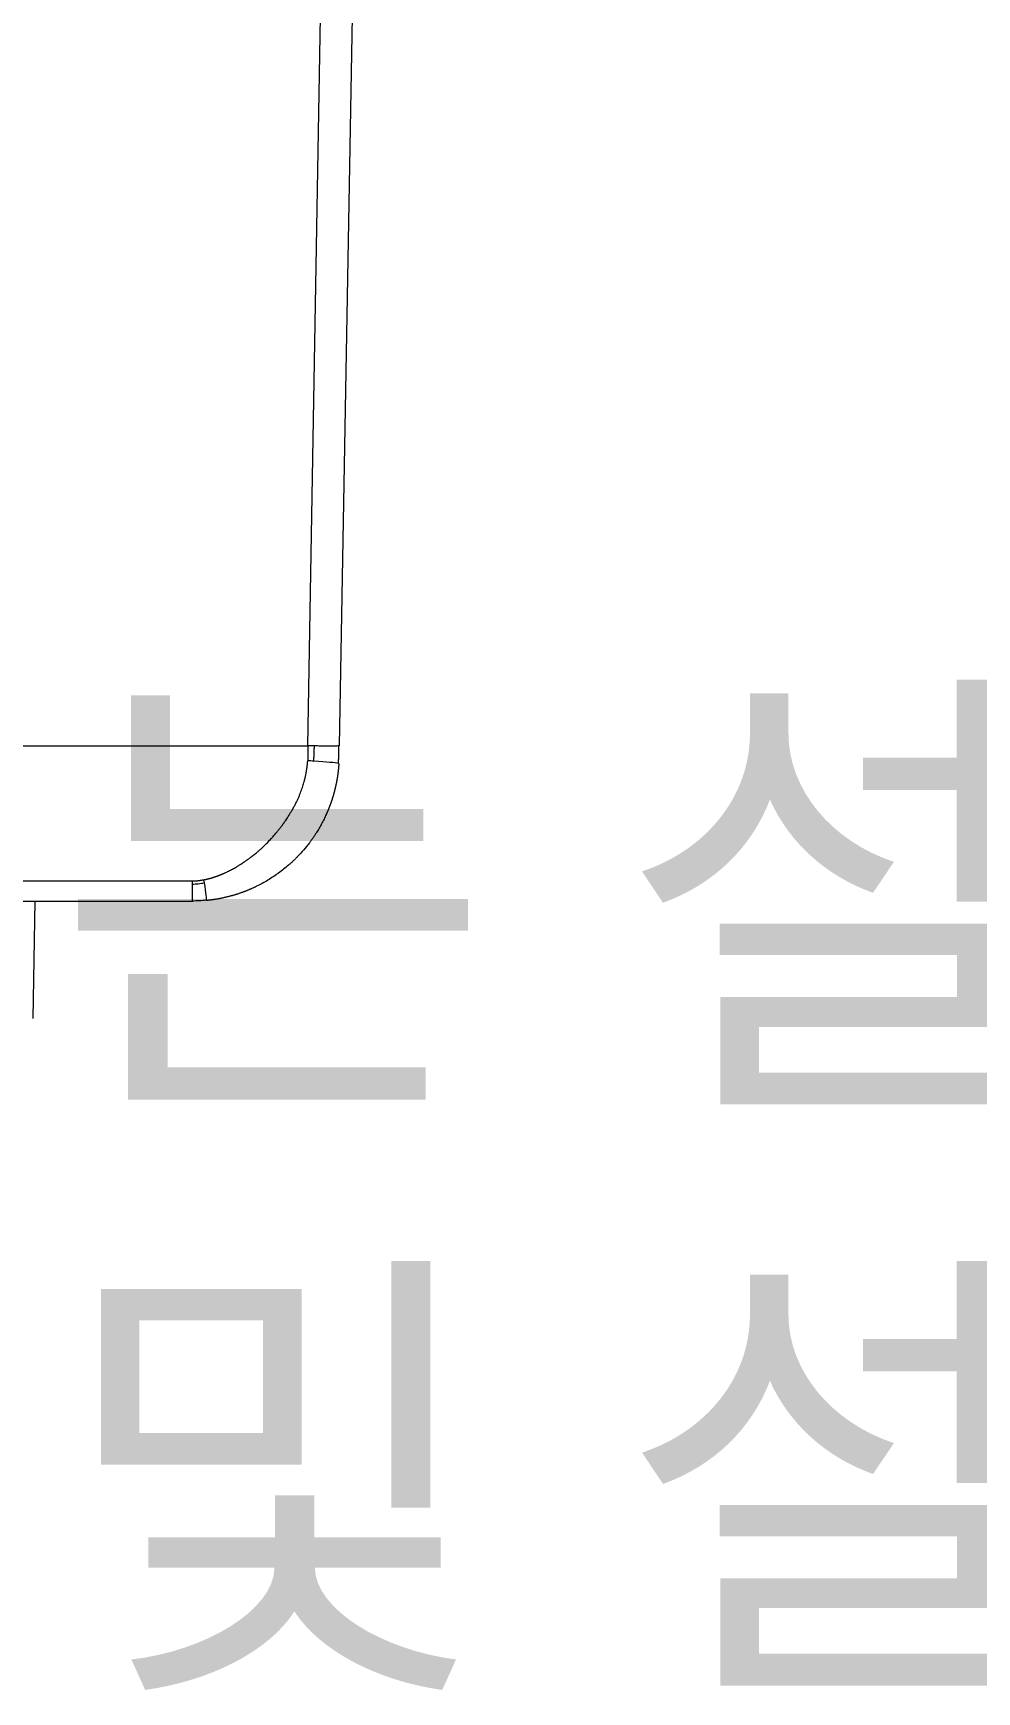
# Model space of a CAD drawing. Header units: millimetres. Extents: x 13235 to 13829, y -4257 to -3417.
# Drawn here: x 13469.11 to 13491.57, y -3534.25 to -3494.79 of the extents above; entities that cross this region are included whole.
import ezdxf

# ---------------------------------------------------------------- set-up
doc = ezdxf.new("R2010")
doc.units = ezdxf.units.MM
doc.header["$LTSCALE"] = 0.1
doc.layers.get('0').update_dxf_attribs({"lineweight": 15})
doc.layers.add('DIM', color=3, linetype='Continuous', lineweight=9)
doc.styles.get("Standard").update_dxf_attribs({"font": 'arial.ttf'})

msp = doc.modelspace()

# ---------------------------------------------------------------- linework, layer by layer
at = {"linetype": 'Continuous', "lineweight": 13, "extrusion": (-1.22465e-16, -1, 0)}
for p, q in [((13475.643, -3511.744), (13476.2, -3479.817)), ((13475.643, -3511.744), (13476.2, -3479.817)), ((13464.715, -3511.744), (13475.643, -3511.744)), ((13464.715, -3511.744), (13475.643, -3511.744)), ((13460.305, -3514.958), (13472.889, -3514.958)), ((13460.305, -3514.958), (13472.889, -3514.958))]:
    msp.add_line(p, q, dxfattribs=at)
at = {"linetype": 'Continuous', "lineweight": 18, "extrusion": (-1.22465e-16, -1, 0)}
for p, q in [((13476.95, -3479.817), (13476.393, -3511.744)), ((13476.95, -3479.817), (13476.393, -3511.744)), ((13460.305, -3515.44), (13472.889, -3515.44)), ((13460.305, -3515.44), (13472.889, -3515.44)), ((13469.105, -3518.233), (13469.154, -3515.44)), ((13472.887, -3515.44), (13472.905, -3515.44)), ((13472.887, -3515.44), (13472.905, -3515.44))]:
    msp.add_line(p, q, dxfattribs=at)
at = {"linetype": 'Continuous', "lineweight": 18}
for points, knots in [([(13475.643, -3511.744), (13475.643, -3511.774), (13475.642, -3511.818), (13475.642, -3511.877), (13475.642, -3511.935), (13475.642, -3512.009), (13475.642, -3512.068), (13475.641, -3512.097)], [0, 0, 0, 0, 0.25, 0.375, 0.5, 0.75, 1, 1, 1, 1]), ([(13475.643, -3511.744), (13475.643, -3511.774), (13475.642, -3511.818), (13475.642, -3511.877), (13475.642, -3511.935), (13475.642, -3512.009), (13475.642, -3512.068), (13475.641, -3512.097)], [0, 0, 0, 0, 0.25, 0.375, 0.5, 0.75, 1, 1, 1, 1]), ([(13476.382, -3512.168), (13476.381, -3512.173), (13476.381, -3512.183), (13476.379, -3512.198), (13476.378, -3512.212), (13476.377, -3512.227), (13476.376, -3512.242), (13476.375, -3512.256), (13476.373, -3512.271), (13476.372, -3512.285), (13476.37, -3512.3), (13476.369, -3512.315), (13476.367, -3512.329), (13476.366, -3512.344), (13476.364, -3512.358), (13476.362, -3512.373), (13476.36, -3512.388), (13476.358, -3512.402), (13476.356, -3512.417), (13476.354, -3512.431), (13476.352, -3512.446), (13476.35, -3512.46), (13476.348, -3512.475), (13476.346, -3512.489), (13476.343, -3512.504), (13476.341, -3512.518), (13476.338, -3512.533), (13476.336, -3512.547), (13476.333, -3512.562), (13476.331, -3512.576), (13476.328, -3512.591), (13476.325, -3512.605), (13476.322, -3512.62), (13476.319, -3512.634), (13476.316, -3512.649), (13476.313, -3512.663), (13476.31, -3512.677), (13476.307, -3512.692), (13476.304, -3512.706), (13476.301, -3512.72), (13476.297, -3512.735), (13476.294, -3512.749), (13476.291, -3512.763), (13476.287, -3512.778), (13476.284, -3512.792), (13476.28, -3512.806), (13476.276, -3512.821), (13476.273, -3512.835), (13476.269, -3512.849), (13476.265, -3512.863), (13476.261, -3512.878), (13476.257, -3512.892), (13476.253, -3512.906), (13476.249, -3512.92), (13476.245, -3512.934), (13476.241, -3512.948), (13476.236, -3512.962), (13476.232, -3512.976), (13476.227, -3512.991), (13476.223, -3513.005), (13476.219, -3513.019), (13476.214, -3513.033), (13476.209, -3513.047), (13476.205, -3513.061), (13476.2, -3513.075), (13476.195, -3513.089), (13476.19, -3513.103), (13476.185, -3513.116), (13476.18, -3513.13), (13476.175, -3513.144), (13476.17, -3513.158), (13476.165, -3513.172), (13476.16, -3513.186), (13476.154, -3513.199), (13476.149, -3513.213), (13476.144, -3513.227), (13476.138, -3513.241), (13476.133, -3513.254), (13476.127, -3513.268), (13476.121, -3513.282), (13476.116, -3513.295), (13476.11, -3513.309), (13476.104, -3513.323), (13476.098, -3513.336), (13476.092, -3513.35), (13476.086, -3513.363), (13476.066, -3513.409), (13476.029, -3513.488), (13475.973, -3513.597), (13475.912, -3513.704), (13475.857, -3513.795), (13475.809, -3513.87), (13475.768, -3513.931), (13475.726, -3513.99), (13475.653, -3514.088), (13475.547, -3514.22), (13475.434, -3514.344), (13475.355, -3514.423), (13475.32, -3514.458), (13475.284, -3514.492), (13475.24, -3514.532), (13475.165, -3514.599), (13475.069, -3514.68), (13474.948, -3514.771), (13474.823, -3514.858), (13474.693, -3514.94), (13474.56, -3515.016), (13474.462, -3515.067), (13474.4, -3515.097), (13474.375, -3515.109), (13474.35, -3515.12), (13474.325, -3515.131), (13474.301, -3515.142), (13474.276, -3515.153), (13474.251, -3515.164), (13474.225, -3515.174), (13474.2, -3515.185), (13474.175, -3515.195), (13474.15, -3515.205), (13474.124, -3515.214), (13474.099, -3515.224), (13474.073, -3515.233), (13474.047, -3515.242), (13474.022, -3515.251), (13473.996, -3515.26), (13473.97, -3515.269), (13473.944, -3515.277), (13473.918, -3515.285), (13473.892, -3515.293), (13473.866, -3515.301), (13473.84, -3515.308), (13473.814, -3515.315), (13473.787, -3515.322), (13473.761, -3515.329), (13473.735, -3515.336), (13473.708, -3515.342), (13473.682, -3515.349), (13473.655, -3515.355), (13473.629, -3515.361), (13473.602, -3515.366), (13473.575, -3515.372), (13473.549, -3515.377), (13473.522, -3515.382), (13473.495, -3515.387), (13473.468, -3515.391), (13473.441, -3515.396), (13473.415, -3515.4), (13473.388, -3515.404), (13473.361, -3515.408), (13473.334, -3515.411), (13473.307, -3515.415), (13473.28, -3515.418), (13473.253, -3515.421), (13473.235, -3515.423), (13473.226, -3515.423)], [0, 0, 0, 0, 0.002907, 0.005814, 0.008721, 0.01163, 0.014539, 0.017448, 0.020358, 0.023269, 0.02618, 0.029092, 0.032005, 0.034918, 0.037832, 0.040747, 0.043662, 0.046578, 0.049495, 0.052413, 0.055331, 0.05825, 0.06117, 0.06409, 0.067011, 0.069934, 0.072856, 0.07578, 0.078704, 0.08163, 0.084556, 0.087483, 0.09041, 0.093339, 0.096269, 0.099199, 0.10213, 0.105062, 0.107995, 0.110929, 0.113864, 0.1168, 0.119737, 0.122674, 0.125613, 0.128553, 0.131493, 0.134435, 0.137378, 0.140321, 0.143266, 0.146211, 0.149158, 0.152106, 0.155055, 0.158004, 0.160955, 0.163907, 0.16686, 0.169815, 0.17277, 0.175726, 0.178684, 0.181642, 0.184602, 0.187563, 0.190525, 0.193489, 0.196453, 0.199419, 0.202386, 0.205354, 0.208323, 0.211294, 0.214265, 0.217239, 0.220213, 0.223188, 0.226165, 0.229143, 0.232123, 0.235103, 0.238085, 0.241069, 0.244053, 0.247039, 0.250027, 0.274787, 0.299703, 0.324781, 0.350025, 0.364892, 0.379848, 0.394892, 0.410026, 0.455063, 0.500019, 0.515642, 0.525124, 0.531268, 0.546598, 0.562519, 0.594258, 0.625015, 0.656633, 0.687997, 0.719117, 0.750006, 0.755513, 0.761015, 0.766513, 0.772007, 0.777497, 0.782984, 0.788466, 0.793944, 0.799419, 0.80489, 0.810358, 0.815822, 0.821282, 0.826739, 0.832193, 0.837644, 0.843091, 0.848535, 0.853976, 0.859415, 0.86485, 0.870283, 0.875712, 0.881139, 0.886564, 0.891986, 0.897405, 0.902822, 0.908237, 0.913649, 0.91906, 0.924468, 0.929874, 0.935278, 0.94068, 0.946081, 0.951479, 0.956876, 0.962272, 0.967665, 0.973058, 0.978449, 0.983838, 0.989227, 0.994614, 1, 1, 1, 1]), ([(13476.382, -3512.168), (13476.381, -3512.173), (13476.381, -3512.183), (13476.379, -3512.198), (13476.378, -3512.212), (13476.377, -3512.227), (13476.376, -3512.242), (13476.375, -3512.256), (13476.373, -3512.271), (13476.372, -3512.285), (13476.37, -3512.3), (13476.369, -3512.315), (13476.367, -3512.329), (13476.366, -3512.344), (13476.364, -3512.358), (13476.362, -3512.373), (13476.36, -3512.388), (13476.358, -3512.402), (13476.356, -3512.417), (13476.354, -3512.431), (13476.352, -3512.446), (13476.35, -3512.46), (13476.348, -3512.475), (13476.346, -3512.489), (13476.343, -3512.504), (13476.341, -3512.518), (13476.338, -3512.533), (13476.336, -3512.547), (13476.333, -3512.562), (13476.331, -3512.576), (13476.328, -3512.591), (13476.325, -3512.605), (13476.322, -3512.62), (13476.319, -3512.634), (13476.316, -3512.649), (13476.313, -3512.663), (13476.31, -3512.677), (13476.307, -3512.692), (13476.304, -3512.706), (13476.301, -3512.72), (13476.297, -3512.735), (13476.294, -3512.749), (13476.291, -3512.763), (13476.287, -3512.778), (13476.284, -3512.792), (13476.28, -3512.806), (13476.276, -3512.821), (13476.273, -3512.835), (13476.269, -3512.849), (13476.265, -3512.863), (13476.261, -3512.878), (13476.257, -3512.892), (13476.253, -3512.906), (13476.249, -3512.92), (13476.245, -3512.934), (13476.241, -3512.948), (13476.236, -3512.962), (13476.232, -3512.976), (13476.227, -3512.991), (13476.223, -3513.005), (13476.219, -3513.019), (13476.214, -3513.033), (13476.209, -3513.047), (13476.205, -3513.061), (13476.2, -3513.075), (13476.195, -3513.089), (13476.19, -3513.103), (13476.185, -3513.116), (13476.18, -3513.13), (13476.175, -3513.144), (13476.17, -3513.158), (13476.165, -3513.172), (13476.16, -3513.186), (13476.154, -3513.199), (13476.149, -3513.213), (13476.144, -3513.227), (13476.138, -3513.241), (13476.133, -3513.254), (13476.127, -3513.268), (13476.121, -3513.282), (13476.116, -3513.295), (13476.11, -3513.309), (13476.104, -3513.323), (13476.098, -3513.336), (13476.092, -3513.35), (13476.086, -3513.363), (13476.066, -3513.409), (13476.029, -3513.488), (13475.973, -3513.597), (13475.912, -3513.704), (13475.857, -3513.795), (13475.809, -3513.87), (13475.768, -3513.931), (13475.726, -3513.99), (13475.653, -3514.088), (13475.547, -3514.22), (13475.434, -3514.344), (13475.355, -3514.423), (13475.32, -3514.458), (13475.284, -3514.492), (13475.24, -3514.532), (13475.165, -3514.599), (13475.069, -3514.68), (13474.948, -3514.771), (13474.823, -3514.858), (13474.693, -3514.94), (13474.56, -3515.016), (13474.462, -3515.067), (13474.4, -3515.097), (13474.375, -3515.109), (13474.35, -3515.12), (13474.325, -3515.131), (13474.301, -3515.142), (13474.276, -3515.153), (13474.251, -3515.164), (13474.225, -3515.174), (13474.2, -3515.185), (13474.175, -3515.195), (13474.15, -3515.205), (13474.124, -3515.214), (13474.099, -3515.224), (13474.073, -3515.233), (13474.047, -3515.242), (13474.022, -3515.251), (13473.996, -3515.26), (13473.97, -3515.269), (13473.944, -3515.277), (13473.918, -3515.285), (13473.892, -3515.293), (13473.866, -3515.301), (13473.84, -3515.308), (13473.814, -3515.315), (13473.787, -3515.322), (13473.761, -3515.329), (13473.735, -3515.336), (13473.708, -3515.342), (13473.682, -3515.349), (13473.655, -3515.355), (13473.629, -3515.361), (13473.602, -3515.366), (13473.575, -3515.372), (13473.549, -3515.377), (13473.522, -3515.382), (13473.495, -3515.387), (13473.468, -3515.391), (13473.441, -3515.396), (13473.415, -3515.4), (13473.388, -3515.404), (13473.361, -3515.408), (13473.334, -3515.411), (13473.307, -3515.415), (13473.28, -3515.418), (13473.253, -3515.421), (13473.235, -3515.423), (13473.226, -3515.423)], [0, 0, 0, 0, 0.002907, 0.005814, 0.008721, 0.01163, 0.014539, 0.017448, 0.020358, 0.023269, 0.02618, 0.029092, 0.032005, 0.034918, 0.037832, 0.040747, 0.043662, 0.046578, 0.049495, 0.052413, 0.055331, 0.05825, 0.06117, 0.06409, 0.067011, 0.069934, 0.072856, 0.07578, 0.078704, 0.08163, 0.084556, 0.087483, 0.09041, 0.093339, 0.096269, 0.099199, 0.10213, 0.105062, 0.107995, 0.110929, 0.113864, 0.1168, 0.119737, 0.122674, 0.125613, 0.128553, 0.131493, 0.134435, 0.137378, 0.140321, 0.143266, 0.146211, 0.149158, 0.152106, 0.155055, 0.158004, 0.160955, 0.163907, 0.16686, 0.169815, 0.17277, 0.175726, 0.178684, 0.181642, 0.184602, 0.187563, 0.190525, 0.193489, 0.196453, 0.199419, 0.202386, 0.205354, 0.208323, 0.211294, 0.214265, 0.217239, 0.220213, 0.223188, 0.226165, 0.229143, 0.232123, 0.235103, 0.238085, 0.241069, 0.244053, 0.247039, 0.250027, 0.274787, 0.299703, 0.324781, 0.350025, 0.364892, 0.379848, 0.394892, 0.410026, 0.455063, 0.500019, 0.515642, 0.525124, 0.531268, 0.546598, 0.562519, 0.594258, 0.625015, 0.656633, 0.687997, 0.719117, 0.750006, 0.755513, 0.761015, 0.766513, 0.772007, 0.777497, 0.782984, 0.788466, 0.793944, 0.799419, 0.80489, 0.810358, 0.815822, 0.821282, 0.826739, 0.832193, 0.837644, 0.843091, 0.848535, 0.853976, 0.859415, 0.86485, 0.870283, 0.875712, 0.881139, 0.886564, 0.891986, 0.897405, 0.902822, 0.908237, 0.913649, 0.91906, 0.924468, 0.929874, 0.935278, 0.94068, 0.946081, 0.951479, 0.956876, 0.962272, 0.967665, 0.973058, 0.978449, 0.983838, 0.989227, 0.994614, 1, 1, 1, 1]), ([(13472.889, -3515.033), (13472.914, -3515.033), (13472.95, -3515.031), (13472.999, -3515.027), (13473.048, -3515.022), (13473.109, -3515.014), (13473.158, -3515.007), (13473.182, -3515.003)], [0, 0, 0, 0, 0.25, 0.375, 0.5, 0.75, 1, 1, 1, 1]), ([(13472.889, -3515.033), (13472.914, -3515.033), (13472.95, -3515.031), (13472.999, -3515.027), (13473.048, -3515.022), (13473.109, -3515.014), (13473.158, -3515.007), (13473.182, -3515.003)], [0, 0, 0, 0, 0.25, 0.375, 0.5, 0.75, 1, 1, 1, 1])]:
    msp.add_open_spline(points, degree=3, knots=knots, dxfattribs=at)
at = {"linetype": 'Continuous', "lineweight": 13}
for points in [[(13475.799, -3511.747), (13475.75, -3511.746), (13475.698, -3511.745), (13475.643, -3511.744)], [(13475.799, -3511.747), (13475.75, -3511.746), (13475.698, -3511.745), (13475.643, -3511.744)], [(13476.393, -3511.744), (13476.393, -3511.745), (13476.387, -3511.746), (13476.376, -3511.747)], [(13476.393, -3511.744), (13476.393, -3511.745), (13476.387, -3511.746), (13476.376, -3511.747)], [(13475.784, -3512.108), (13475.739, -3512.104), (13475.691, -3512.101), (13475.641, -3512.097)], [(13475.784, -3512.108), (13475.739, -3512.104), (13475.691, -3512.101), (13475.641, -3512.097)], [(13476.366, -3512.16), (13476.308, -3512.146), (13476.098, -3512.13), (13475.784, -3512.108)], [(13476.366, -3512.16), (13476.308, -3512.146), (13476.098, -3512.13), (13475.784, -3512.108)], [(13473.182, -3515.003), (13473.177, -3514.979), (13473.173, -3514.954), (13473.168, -3514.929)], [(13473.182, -3515.003), (13473.177, -3514.979), (13473.173, -3514.954), (13473.168, -3514.929)], [(13472.889, -3515.033), (13472.889, -3515.286), (13472.889, -3515.411), (13472.889, -3515.435)], [(13472.889, -3515.033), (13472.889, -3515.286), (13472.889, -3515.411), (13472.889, -3515.435)]]:
    msp.add_open_spline(points, degree=3, dxfattribs=at)
for points, knots in [([(13475.784, -3512.108), (13475.787, -3512.078), (13475.79, -3512.017), (13475.793, -3511.942), (13475.796, -3511.882), (13475.798, -3511.822), (13475.799, -3511.777), (13475.799, -3511.747)], [0, 0, 0, 0, 0.25, 0.5, 0.625, 0.75, 1, 1, 1, 1]), ([(13475.784, -3512.108), (13475.787, -3512.078), (13475.79, -3512.017), (13475.793, -3511.942), (13475.796, -3511.882), (13475.798, -3511.822), (13475.799, -3511.777), (13475.799, -3511.747)], [0, 0, 0, 0, 0.25, 0.5, 0.625, 0.75, 1, 1, 1, 1]), ([(13476.376, -3511.747), (13476.365, -3511.747), (13476.319, -3511.749), (13476.212, -3511.75), (13476.068, -3511.749), (13475.943, -3511.748), (13475.849, -3511.747), (13475.799, -3511.747)], [0, 0, 0, 0, 0.164882, 0.498929, 0.665953, 0.832976, 1, 1, 1, 1]), ([(13476.376, -3511.747), (13476.365, -3511.747), (13476.319, -3511.749), (13476.212, -3511.75), (13476.068, -3511.749), (13475.943, -3511.748), (13475.849, -3511.747), (13475.799, -3511.747)], [0, 0, 0, 0, 0.164882, 0.498929, 0.665953, 0.832976, 1, 1, 1, 1]), ([(13476.376, -3511.747), (13476.375, -3511.781), (13476.374, -3511.85), (13476.373, -3511.936), (13476.372, -3512.005), (13476.37, -3512.057), (13476.368, -3512.109), (13476.367, -3512.143), (13476.366, -3512.16)], [0, 0, 0, 0, 0.25, 0.5, 0.625, 0.75, 0.875, 1, 1, 1, 1]), ([(13476.376, -3511.747), (13476.375, -3511.781), (13476.374, -3511.85), (13476.373, -3511.936), (13476.372, -3512.005), (13476.37, -3512.057), (13476.368, -3512.109), (13476.367, -3512.143), (13476.366, -3512.16)], [0, 0, 0, 0, 0.25, 0.5, 0.625, 0.75, 0.875, 1, 1, 1, 1]), ([(13473.168, -3514.929), (13473.172, -3514.928), (13473.179, -3514.927), (13473.189, -3514.925), (13473.199, -3514.923), (13473.21, -3514.92), (13473.22, -3514.918), (13473.23, -3514.916), (13473.24, -3514.914), (13473.25, -3514.911), (13473.26, -3514.909), (13473.271, -3514.907), (13473.281, -3514.904), (13473.291, -3514.902), (13473.3, -3514.899), (13473.31, -3514.896), (13473.32, -3514.894), (13473.33, -3514.891), (13473.34, -3514.888), (13473.35, -3514.885), (13473.359, -3514.883), (13473.369, -3514.88), (13473.379, -3514.877), (13473.388, -3514.874), (13473.398, -3514.871), (13473.407, -3514.868), (13473.417, -3514.865), (13473.426, -3514.862), (13473.436, -3514.858), (13473.445, -3514.855), (13473.454, -3514.852), (13473.464, -3514.849), (13473.473, -3514.845), (13473.482, -3514.842), (13473.491, -3514.839), (13473.5, -3514.835), (13473.509, -3514.832), (13473.518, -3514.829), (13473.527, -3514.825), (13473.536, -3514.822), (13473.545, -3514.818), (13473.554, -3514.815), (13473.563, -3514.811), (13473.572, -3514.808), (13473.581, -3514.804), (13473.589, -3514.8), (13473.598, -3514.797), (13473.607, -3514.793), (13473.615, -3514.789), (13473.624, -3514.786), (13473.632, -3514.782), (13473.641, -3514.778), (13473.649, -3514.774), (13473.658, -3514.771), (13473.679, -3514.761), (13473.712, -3514.745), (13473.758, -3514.723), (13473.804, -3514.7), (13473.849, -3514.675), (13473.896, -3514.649), (13473.947, -3514.62), (13473.988, -3514.595), (13474.024, -3514.573), (13474.057, -3514.552), (13474.089, -3514.531), (13474.117, -3514.513), (13474.137, -3514.499), (13474.157, -3514.486), (13474.177, -3514.472), (13474.197, -3514.458), (13474.217, -3514.444), (13474.236, -3514.43), (13474.256, -3514.415), (13474.297, -3514.385), (13474.359, -3514.337), (13474.434, -3514.276), (13474.502, -3514.217), (13474.563, -3514.161), (13474.629, -3514.099), (13474.699, -3514.029), (13474.763, -3513.961), (13474.815, -3513.903), (13474.852, -3513.86), (13474.882, -3513.825), (13474.909, -3513.792), (13474.944, -3513.75), (13474.987, -3513.695), (13475.039, -3513.626), (13475.097, -3513.545), (13475.163, -3513.447), (13475.216, -3513.363), (13475.254, -3513.299), (13475.276, -3513.261), (13475.299, -3513.222), (13475.321, -3513.182), (13475.341, -3513.143), (13475.361, -3513.105), (13475.379, -3513.068), (13475.396, -3513.033), (13475.412, -3512.998), (13475.427, -3512.963), (13475.441, -3512.929), (13475.455, -3512.896), (13475.472, -3512.853), (13475.492, -3512.8), (13475.514, -3512.737), (13475.533, -3512.675), (13475.548, -3512.626), (13475.558, -3512.59), (13475.564, -3512.565), (13475.57, -3512.541), (13475.576, -3512.516), (13475.582, -3512.491), (13475.588, -3512.467), (13475.593, -3512.442), (13475.598, -3512.417), (13475.603, -3512.392), (13475.607, -3512.368), (13475.611, -3512.343), (13475.615, -3512.318), (13475.619, -3512.293), (13475.623, -3512.269), (13475.626, -3512.244), (13475.629, -3512.219), (13475.632, -3512.195), (13475.635, -3512.17), (13475.637, -3512.146), (13475.639, -3512.122), (13475.64, -3512.105), (13475.641, -3512.097)], [0, 0, 0, 0, 0.002522, 0.005036, 0.007544, 0.010046, 0.012541, 0.015029, 0.017511, 0.019987, 0.022456, 0.024918, 0.027374, 0.029824, 0.032268, 0.034706, 0.037137, 0.039562, 0.041981, 0.044393, 0.0468, 0.0492, 0.051594, 0.053982, 0.056364, 0.05874, 0.06111, 0.063473, 0.065831, 0.068183, 0.070528, 0.072867, 0.075201, 0.077528, 0.079849, 0.082164, 0.084473, 0.086776, 0.089073, 0.091364, 0.093649, 0.095928, 0.0982, 0.100467, 0.102728, 0.104983, 0.107232, 0.109475, 0.111712, 0.113944, 0.116169, 0.118389, 0.120603, 0.122812, 0.125014, 0.137117, 0.149385, 0.161844, 0.174532, 0.187511, 0.201959, 0.218749, 0.225084, 0.23541, 0.249998, 0.256718, 0.263501, 0.270351, 0.277263, 0.284229, 0.291243, 0.298298, 0.305386, 0.312502, 0.342698, 0.375003, 0.396665, 0.420019, 0.445037, 0.471694, 0.499994, 0.518087, 0.531243, 0.542426, 0.552843, 0.562495, 0.5825, 0.603289, 0.624996, 0.653948, 0.687496, 0.696449, 0.706828, 0.718743, 0.728876, 0.739291, 0.749999, 0.759454, 0.768764, 0.777911, 0.786877, 0.795643, 0.804189, 0.812497, 0.828732, 0.844607, 0.860052, 0.874998, 0.881032, 0.887066, 0.893099, 0.89913, 0.905156, 0.911178, 0.917193, 0.923201, 0.929201, 0.935189, 0.941167, 0.947131, 0.953082, 0.959016, 0.964934, 0.970832, 0.976711, 0.982569, 0.988404, 0.994215, 1, 1, 1, 1]), ([(13473.168, -3514.929), (13473.172, -3514.928), (13473.179, -3514.927), (13473.189, -3514.925), (13473.199, -3514.923), (13473.21, -3514.92), (13473.22, -3514.918), (13473.23, -3514.916), (13473.24, -3514.914), (13473.25, -3514.911), (13473.26, -3514.909), (13473.271, -3514.907), (13473.281, -3514.904), (13473.291, -3514.902), (13473.3, -3514.899), (13473.31, -3514.896), (13473.32, -3514.894), (13473.33, -3514.891), (13473.34, -3514.888), (13473.35, -3514.885), (13473.359, -3514.883), (13473.369, -3514.88), (13473.379, -3514.877), (13473.388, -3514.874), (13473.398, -3514.871), (13473.407, -3514.868), (13473.417, -3514.865), (13473.426, -3514.862), (13473.436, -3514.858), (13473.445, -3514.855), (13473.454, -3514.852), (13473.464, -3514.849), (13473.473, -3514.845), (13473.482, -3514.842), (13473.491, -3514.839), (13473.5, -3514.835), (13473.509, -3514.832), (13473.518, -3514.829), (13473.527, -3514.825), (13473.536, -3514.822), (13473.545, -3514.818), (13473.554, -3514.815), (13473.563, -3514.811), (13473.572, -3514.808), (13473.581, -3514.804), (13473.589, -3514.8), (13473.598, -3514.797), (13473.607, -3514.793), (13473.615, -3514.789), (13473.624, -3514.786), (13473.632, -3514.782), (13473.641, -3514.778), (13473.649, -3514.774), (13473.658, -3514.771), (13473.679, -3514.761), (13473.712, -3514.745), (13473.758, -3514.723), (13473.804, -3514.7), (13473.849, -3514.675), (13473.896, -3514.649), (13473.947, -3514.62), (13473.988, -3514.595), (13474.024, -3514.573), (13474.057, -3514.552), (13474.089, -3514.531), (13474.117, -3514.513), (13474.137, -3514.499), (13474.157, -3514.486), (13474.177, -3514.472), (13474.197, -3514.458), (13474.217, -3514.444), (13474.236, -3514.43), (13474.256, -3514.415), (13474.297, -3514.385), (13474.359, -3514.337), (13474.434, -3514.276), (13474.502, -3514.217), (13474.563, -3514.161), (13474.629, -3514.099), (13474.699, -3514.029), (13474.763, -3513.961), (13474.815, -3513.903), (13474.852, -3513.86), (13474.882, -3513.825), (13474.909, -3513.792), (13474.944, -3513.75), (13474.987, -3513.695), (13475.039, -3513.626), (13475.097, -3513.545), (13475.163, -3513.447), (13475.216, -3513.363), (13475.254, -3513.299), (13475.276, -3513.261), (13475.299, -3513.222), (13475.321, -3513.182), (13475.341, -3513.143), (13475.361, -3513.105), (13475.379, -3513.068), (13475.396, -3513.033), (13475.412, -3512.998), (13475.427, -3512.963), (13475.441, -3512.929), (13475.455, -3512.896), (13475.472, -3512.853), (13475.492, -3512.8), (13475.514, -3512.737), (13475.533, -3512.675), (13475.548, -3512.626), (13475.558, -3512.59), (13475.564, -3512.565), (13475.57, -3512.541), (13475.576, -3512.516), (13475.582, -3512.491), (13475.588, -3512.467), (13475.593, -3512.442), (13475.598, -3512.417), (13475.603, -3512.392), (13475.607, -3512.368), (13475.611, -3512.343), (13475.615, -3512.318), (13475.619, -3512.293), (13475.623, -3512.269), (13475.626, -3512.244), (13475.629, -3512.219), (13475.632, -3512.195), (13475.635, -3512.17), (13475.637, -3512.146), (13475.639, -3512.122), (13475.64, -3512.105), (13475.641, -3512.097)], [0, 0, 0, 0, 0.002522, 0.005036, 0.007544, 0.010046, 0.012541, 0.015029, 0.017511, 0.019987, 0.022456, 0.024918, 0.027374, 0.029824, 0.032268, 0.034706, 0.037137, 0.039562, 0.041981, 0.044393, 0.0468, 0.0492, 0.051594, 0.053982, 0.056364, 0.05874, 0.06111, 0.063473, 0.065831, 0.068183, 0.070528, 0.072867, 0.075201, 0.077528, 0.079849, 0.082164, 0.084473, 0.086776, 0.089073, 0.091364, 0.093649, 0.095928, 0.0982, 0.100467, 0.102728, 0.104983, 0.107232, 0.109475, 0.111712, 0.113944, 0.116169, 0.118389, 0.120603, 0.122812, 0.125014, 0.137117, 0.149385, 0.161844, 0.174532, 0.187511, 0.201959, 0.218749, 0.225084, 0.23541, 0.249998, 0.256718, 0.263501, 0.270351, 0.277263, 0.284229, 0.291243, 0.298298, 0.305386, 0.312502, 0.342698, 0.375003, 0.396665, 0.420019, 0.445037, 0.471694, 0.499994, 0.518087, 0.531243, 0.542426, 0.552843, 0.562495, 0.5825, 0.603289, 0.624996, 0.653948, 0.687496, 0.696449, 0.706828, 0.718743, 0.728876, 0.739291, 0.749999, 0.759454, 0.768764, 0.777911, 0.786877, 0.795643, 0.804189, 0.812497, 0.828732, 0.844607, 0.860052, 0.874998, 0.881032, 0.887066, 0.893099, 0.89913, 0.905156, 0.911178, 0.917193, 0.923201, 0.929201, 0.935189, 0.941167, 0.947131, 0.953082, 0.959016, 0.964934, 0.970832, 0.976711, 0.982569, 0.988404, 0.994215, 1, 1, 1, 1]), ([(13472.889, -3514.958), (13472.892, -3514.958), (13472.899, -3514.958), (13472.909, -3514.957), (13472.918, -3514.957), (13472.928, -3514.957), (13472.938, -3514.956), (13472.947, -3514.956), (13472.957, -3514.955), (13472.967, -3514.955), (13472.976, -3514.954), (13472.986, -3514.953), (13472.996, -3514.952), (13473.005, -3514.952), (13473.015, -3514.951), (13473.025, -3514.95), (13473.034, -3514.949), (13473.044, -3514.948), (13473.053, -3514.946), (13473.063, -3514.945), (13473.073, -3514.944), (13473.082, -3514.943), (13473.092, -3514.941), (13473.101, -3514.94), (13473.111, -3514.939), (13473.12, -3514.937), (13473.13, -3514.935), (13473.14, -3514.934), (13473.149, -3514.932), (13473.159, -3514.93), (13473.165, -3514.929), (13473.168, -3514.929)], [0, 0, 0, 0, 0.03461, 0.069201, 0.103773, 0.138328, 0.172867, 0.207392, 0.241903, 0.276402, 0.31089, 0.345368, 0.379838, 0.4143, 0.448755, 0.483206, 0.517652, 0.552095, 0.586535, 0.620975, 0.655415, 0.689855, 0.724297, 0.758742, 0.793191, 0.827644, 0.862102, 0.896565, 0.931036, 0.965514, 1, 1, 1, 1]), ([(13472.889, -3514.958), (13472.892, -3514.958), (13472.899, -3514.958), (13472.909, -3514.957), (13472.918, -3514.957), (13472.928, -3514.957), (13472.938, -3514.956), (13472.947, -3514.956), (13472.957, -3514.955), (13472.967, -3514.955), (13472.976, -3514.954), (13472.986, -3514.953), (13472.996, -3514.952), (13473.005, -3514.952), (13473.015, -3514.951), (13473.025, -3514.95), (13473.034, -3514.949), (13473.044, -3514.948), (13473.053, -3514.946), (13473.063, -3514.945), (13473.073, -3514.944), (13473.082, -3514.943), (13473.092, -3514.941), (13473.101, -3514.94), (13473.111, -3514.939), (13473.12, -3514.937), (13473.13, -3514.935), (13473.14, -3514.934), (13473.149, -3514.932), (13473.159, -3514.93), (13473.165, -3514.929), (13473.168, -3514.929)], [0, 0, 0, 0, 0.03461, 0.069201, 0.103773, 0.138328, 0.172867, 0.207392, 0.241903, 0.276402, 0.31089, 0.345368, 0.379838, 0.4143, 0.448755, 0.483206, 0.517652, 0.552095, 0.586535, 0.620975, 0.655415, 0.689855, 0.724297, 0.758742, 0.793191, 0.827644, 0.862102, 0.896565, 0.931036, 0.965514, 1, 1, 1, 1])]:
    msp.add_open_spline(points, degree=3, knots=knots, dxfattribs=at)
at = {"linetype": 'Continuous', "lineweight": 18}
for points in [[(13476.382, -3512.168), (13476.382, -3512.166), (13476.376, -3512.163), (13476.366, -3512.16)], [(13476.382, -3512.168), (13476.382, -3512.166), (13476.376, -3512.163), (13476.366, -3512.16)], [(13472.889, -3514.958), (13472.889, -3514.984), (13472.889, -3515.009), (13472.889, -3515.033)], [(13472.889, -3514.958), (13472.889, -3514.984), (13472.889, -3515.009), (13472.889, -3515.033)], [(13473.23, -3515.418), (13473.238, -3515.391), (13473.227, -3515.254), (13473.182, -3515.003)], [(13473.23, -3515.418), (13473.238, -3515.391), (13473.227, -3515.254), (13473.182, -3515.003)], [(13473.23, -3515.418), (13473.173, -3515.424), (13473.059, -3515.431), (13472.946, -3515.435), (13472.889, -3515.435)], [(13473.23, -3515.418), (13473.173, -3515.424), (13473.059, -3515.431), (13472.946, -3515.435), (13472.889, -3515.435)]]:
    msp.add_open_spline(points, degree=3, dxfattribs=at)

# ---------------------------------------------------------------- texts
at = {"layer": 'DIM', "insert": (13582.746, -3534.246), "char_height": 8.29406, "attachment_point": 9}
msp.add_mtext('{\\fGulim|b0|i0|c129|p50;제품 설치 높이는 설치 환경을 고려하여 \\P조정 및 설치 하시기 바랍니다}', dxfattribs=at)

doc.saveas('drawing.dxf')
